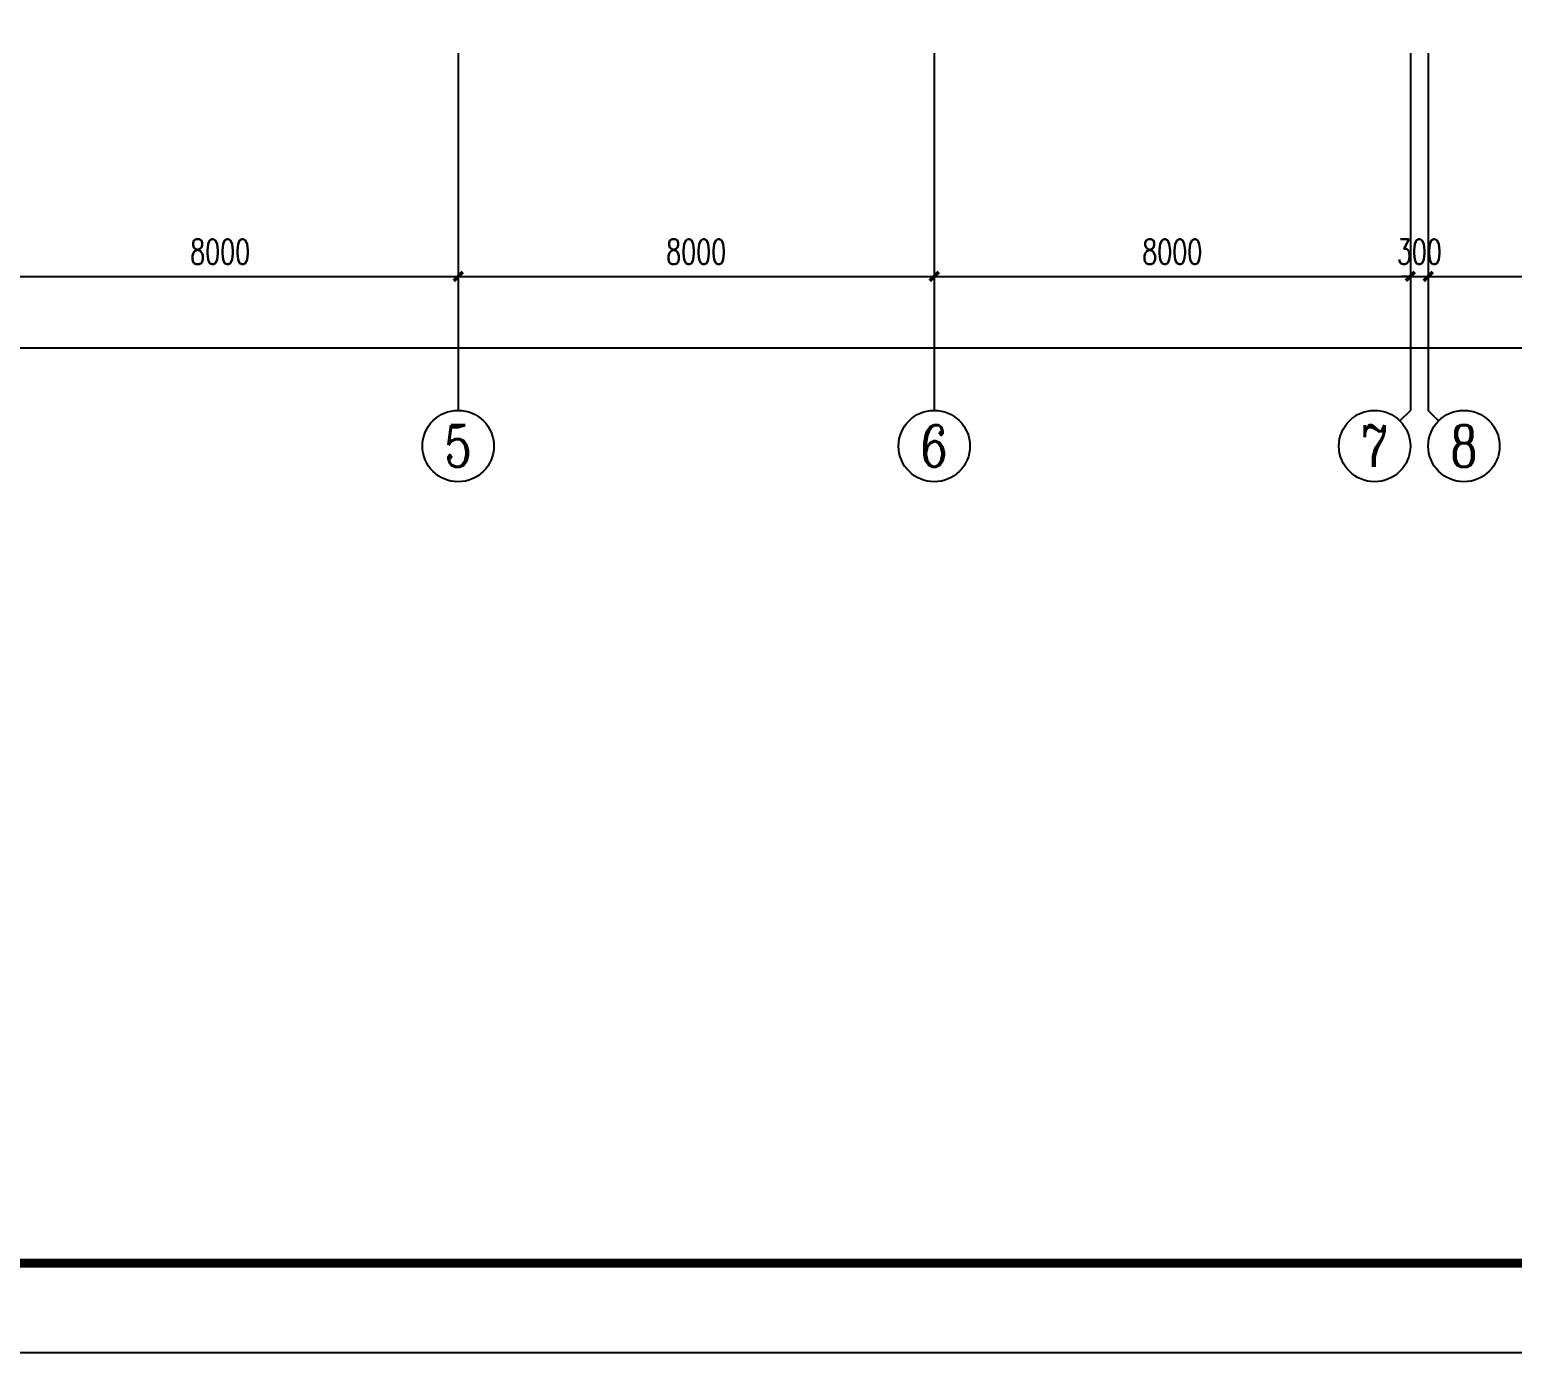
# Model space of a CAD drawing. Extents: x 1725663 to 4653551, y -550461 to 248782.
# Drawn here: x 2311243 to 2336157, y -410778 to -388559 of the extents above; entities that cross this region are included whole.
import ezdxf
from ezdxf.enums import TextEntityAlignment as Align

# ---------------------------------------------------------------- set-up
doc = ezdxf.new("R2010")
doc.units = 0
doc.header["$LTSCALE"] = 1000
for name, color, linetype in [('0-底图', 7, 'Continuous'), ('AXIS', 3, 'Continuous'), ('AXIS_TEXT', 7, 'Continuous'), ('BTTK', 7, 'Continuous'), ('PUB_TITLE', 4, 'Continuous')]:
    doc.layers.add(name, color=color, linetype=linetype)
doc.styles.add('_TCH_AXIS', font='COMPLEX', dxfattribs={"bigfont": 'GBCBIG'})
doc.styles.add('A_DIM_T3', font='SIMPLEX', dxfattribs={"width": 0.7, "bigfont": 'HZ'})
doc.styles.add('COMPLEX', font='COMPLEX')
doc.styles.add('HZ(TK)', font='geniso.shx', dxfattribs={"width": 0.9, "bigfont": 'hztxt.shx'})
doc.dimstyles.new('_TCH_ARCH&&150', dxfattribs={"dimtxt": 420, "dimasz": 150, "dimexe": 375, "dimexo": 450, "dimgap": 202.5, "dimtad": 1, "dimdec": 0, "dimzin": 0, "dimdsep": 46, "dimtxsty": 'A_DIM_T3', "dimblk": 'ARCHTICK', "dimcen": 0.09, "dimclrt": 7, "dimazin": 2, "dimtfac": 1, "dimtdec": 0, "dimtix": 1, "dimtmove": 2, "dimatfit": 3, "dimfxl": 150, "dimtolj": 1, "dimtzin": 0, "dimarcsym": 0})

# ---------------------------------------------------------------- blocks, each defined once
blk = doc.blocks.new('vhtemplate_2020年新竖式图框_A0')
at = {"layer": 'PUB_TITLE', "color": 7}
blk.add_lwpolyline([(0, 0), (1189, 0), (1189, 841), (0, 841)], close=True, dxfattribs=at)
at = {"layer": 'PUB_TITLE', "const_width": 1}
blk.add_lwpolyline([(25, 10), (1179, 10), (1179, 831), (25, 831)], close=True, dxfattribs=at)
at = {"layer": 'BTTK', "color": 4, "style": 'HZ(TK)', "width": 0.9}
for tag, p in [('合作单位', (1144, 743.5)), ('建设单位', (1144, 209.5)), ('工程名称', (1144, 176.5)), ('子项名称', (1154, 160)), ('图纸名称', (1144, 141))]:
    blk.add_attdef(tag, text='', height=3.5, dxfattribs=at).set_placement(p, align=Align.MIDDLE_CENTER)
for tag, p in [('注册证书号', (1156.5, 309.01)), ('注册印章号', (1156.5, 301.01)), ('设计号', (1154, 193)), ('图别', (1137.75, 34)), ('图号', (1170.25, 34)), ('版本号', (1137.75, 26)), ('日期', (1170.25, 26))]:
    blk.add_attdef(tag, text='', height=3.5, dxfattribs=at).set_placement(p, align=Align.MIDDLE)
blk = doc.blocks.new('_ArchTick')
at = {"color": 0, "linetype": 'ByBlock', "const_width": 0.4}
blk.add_lwpolyline([(-0.5, -0.5), (0.5, 0.5)], dxfattribs=at)
blk = doc.blocks.new('*D790')
at = {"layer": 'AXIS', "color": 0, "lineweight": -2, "transparency": 16777216}
for p, q in [((1497007, -308271), (1497007, -313146)), ((1604207, -308271), (1604207, -313146)), ((1497007, -312771), (1604207, -312771))]:
    blk.add_line(p, q, dxfattribs=at)
at = {"layer": 'Defpoints', "color": 0, "transparency": 16777216}
for p in [(1497007, -307821), (1604207, -307821), (1604207, -312771)]:
    blk.add_point(p, dxfattribs=at)
at = {"layer": 'AXIS', "color": 0, "lineweight": -2, "transparency": 16777216, "xscale": 150, "yscale": 150, "zscale": 150, "rotation": 180}
blk.add_blockref('_ArchTick', (1497007, -312771), dxfattribs=at)
at = {"layer": 'AXIS', "color": 0, "lineweight": -2, "transparency": 16777216, "xscale": 150, "yscale": 150, "zscale": 150}
blk.add_blockref('_ArchTick', (1604207, -312771), dxfattribs=at)
at = {"layer": 'AXIS', "color": 7, "transparency": 16777216, "insert": (1550607, -312358), "char_height": 420, "attachment_point": 5, "style": 'A_DIM_T3'}
blk.add_mtext('\\A1;107200', dxfattribs=at)
blk = doc.blocks.new('*D795')
at = {"layer": 'AXIS', "color": 0, "lineweight": -2, "transparency": 16777216}
for p, q in [((1521307, -308271), (1521307, -311946)), ((1529307, -308271), (1529307, -311946)), ((1521307, -311571), (1529307, -311571))]:
    blk.add_line(p, q, dxfattribs=at)
at = {"layer": 'Defpoints', "color": 0, "transparency": 16777216}
for p in [(1521307, -307821), (1529307, -307821), (1529307, -311571)]:
    blk.add_point(p, dxfattribs=at)
at = {"layer": 'AXIS', "color": 0, "lineweight": -2, "transparency": 16777216, "xscale": 150, "yscale": 150, "zscale": 150, "rotation": 180}
blk.add_blockref('_ArchTick', (1521307, -311571), dxfattribs=at)
at = {"layer": 'AXIS', "color": 0, "lineweight": -2, "transparency": 16777216, "xscale": 150, "yscale": 150, "zscale": 150}
blk.add_blockref('_ArchTick', (1529307, -311571), dxfattribs=at)
at = {"layer": 'AXIS', "color": 7, "transparency": 16777216, "insert": (1525307, -311158), "char_height": 420, "attachment_point": 5, "style": 'A_DIM_T3'}
blk.add_mtext('\\A1;8000', dxfattribs=at)
blk = doc.blocks.new('*D796')
at = {"layer": 'AXIS', "color": 0, "lineweight": -2, "transparency": 16777216}
for p, q in [((1529307, -308271), (1529307, -311946)), ((1537307, -308271), (1537307, -311946)), ((1529307, -311571), (1537307, -311571))]:
    blk.add_line(p, q, dxfattribs=at)
at = {"layer": 'Defpoints', "color": 0, "transparency": 16777216}
for p in [(1529307, -307821), (1537307, -307821), (1537307, -311571)]:
    blk.add_point(p, dxfattribs=at)
at = {"layer": 'AXIS', "color": 0, "lineweight": -2, "transparency": 16777216, "xscale": 150, "yscale": 150, "zscale": 150, "rotation": 180}
blk.add_blockref('_ArchTick', (1529307, -311571), dxfattribs=at)
at = {"layer": 'AXIS', "color": 0, "lineweight": -2, "transparency": 16777216, "xscale": 150, "yscale": 150, "zscale": 150}
blk.add_blockref('_ArchTick', (1537307, -311571), dxfattribs=at)
at = {"layer": 'AXIS', "color": 7, "transparency": 16777216, "insert": (1533307, -311158), "char_height": 420, "attachment_point": 5, "style": 'A_DIM_T3'}
blk.add_mtext('\\A1;8000', dxfattribs=at)
blk = doc.blocks.new('*D797')
at = {"layer": 'AXIS', "color": 0, "lineweight": -2, "transparency": 16777216}
for p, q in [((1537307, -308271), (1537307, -311946)), ((1545307, -308271), (1545307, -311946)), ((1537307, -311571), (1545307, -311571))]:
    blk.add_line(p, q, dxfattribs=at)
at = {"layer": 'Defpoints', "color": 0, "transparency": 16777216}
for p in [(1537307, -307821), (1545307, -307821), (1545307, -311571)]:
    blk.add_point(p, dxfattribs=at)
at = {"layer": 'AXIS', "color": 0, "lineweight": -2, "transparency": 16777216, "xscale": 150, "yscale": 150, "zscale": 150, "rotation": 180}
blk.add_blockref('_ArchTick', (1537307, -311571), dxfattribs=at)
at = {"layer": 'AXIS', "color": 0, "lineweight": -2, "transparency": 16777216, "xscale": 150, "yscale": 150, "zscale": 150}
blk.add_blockref('_ArchTick', (1545307, -311571), dxfattribs=at)
at = {"layer": 'AXIS', "color": 7, "transparency": 16777216, "insert": (1541307, -311158), "char_height": 420, "attachment_point": 5, "style": 'A_DIM_T3'}
blk.add_mtext('\\A1;8000', dxfattribs=at)
blk = doc.blocks.new('*D798')
at = {"layer": 'AXIS', "color": 0, "lineweight": -2, "transparency": 16777216}
for p, q in [((1545307, -308271), (1545307, -311946)), ((1545607, -308271), (1545607, -311946)), ((1545307, -311571), (1545157, -311571)), ((1545307, -311571), (1545607, -311571)), ((1545607, -311571), (1545757, -311571))]:
    blk.add_line(p, q, dxfattribs=at)
at = {"layer": 'Defpoints', "color": 0, "transparency": 16777216}
for p in [(1545307, -307821), (1545607, -307821), (1545607, -311571)]:
    blk.add_point(p, dxfattribs=at)
at = {"layer": 'AXIS', "color": 0, "lineweight": -2, "transparency": 16777216, "xscale": 150, "yscale": 150, "zscale": 150}
blk.add_blockref('_ArchTick', (1545307, -311571), dxfattribs=at)
at = {"layer": 'AXIS', "color": 0, "lineweight": -2, "transparency": 16777216, "xscale": 150, "yscale": 150, "zscale": 150, "rotation": 180}
blk.add_blockref('_ArchTick', (1545607, -311571), dxfattribs=at)
at = {"layer": 'AXIS', "color": 7, "transparency": 16777216, "insert": (1545457, -311158), "char_height": 420, "attachment_point": 5, "style": 'A_DIM_T3'}
blk.add_mtext('\\A1;300', dxfattribs=at)
blk = doc.blocks.new('*D799')
at = {"layer": 'AXIS', "color": 0, "lineweight": -2, "transparency": 16777216}
for p, q in [((1545607, -308271), (1545607, -311946)), ((1553307, -308271), (1553307, -311946)), ((1545607, -311571), (1553307, -311571))]:
    blk.add_line(p, q, dxfattribs=at)
at = {"layer": 'Defpoints', "color": 0, "transparency": 16777216}
for p in [(1545607, -307821), (1553307, -307821), (1553307, -311571)]:
    blk.add_point(p, dxfattribs=at)
at = {"layer": 'AXIS', "color": 0, "lineweight": -2, "transparency": 16777216, "xscale": 150, "yscale": 150, "zscale": 150, "rotation": 180}
blk.add_blockref('_ArchTick', (1545607, -311571), dxfattribs=at)
at = {"layer": 'AXIS', "color": 0, "lineweight": -2, "transparency": 16777216, "xscale": 150, "yscale": 150, "zscale": 150}
blk.add_blockref('_ArchTick', (1553307, -311571), dxfattribs=at)
at = {"layer": 'AXIS', "color": 7, "transparency": 16777216, "insert": (1549457, -311158), "char_height": 420, "attachment_point": 5, "style": 'A_DIM_T3'}
blk.add_mtext('\\A1;7700', dxfattribs=at)
blk = doc.blocks.new('_AXISO')
blk.add_circle((0, 0), 0.5)
at = {"layer": 'AXIS_TEXT', "style": 'COMPLEX', "width": 1.041667}
blk.add_attdef('A', text='', height=0.56, dxfattribs=at).set_placement((-0.25, -0.28), (0.25, -0.28), align=Align.FIT)
blk = doc.blocks.new('ugjhk')
at = {"layer": 'AXIS'}
for p, q in [((1529307, -307820.8), (1529307, -313820.8)), ((1537307, -307820.8), (1537307, -313820.8)), ((1545307, -307820.8), (1545307, -313820.8)), ((1545607, -307820.8), (1545607, -313820.8)), ((1545131.3, -313996.5), (1545307, -313820.8)), ((1545782.7, -313996.5), (1545607, -313820.8))]:
    blk.add_line(p, q, dxfattribs=at)
ref = blk.add_blockref('_AXISO', (1529307, -314420.8), dxfattribs=dict(at, xscale=1200, yscale=1200, zscale=1200))
ref.add_attrib('A', '5', dxfattribs={"layer": 'AXIS_TEXT', "height": 698.9, "style": '_TCH_AXIS'}).set_placement((1529074, -314770.3), (1529540, -314770.3), align=Align.FIT)
ref = blk.add_blockref('_AXISO', (1537307, -314420.8), dxfattribs=dict(at, xscale=1200, yscale=1200, zscale=1200))
ref.add_attrib('A', '6', dxfattribs={"layer": 'AXIS_TEXT', "height": 698.9, "style": '_TCH_AXIS'}).set_placement((1537074, -314770.3), (1537540, -314770.3), align=Align.FIT)
ref = blk.add_blockref('_AXISO', (1544707, -314420.8), dxfattribs=dict(at, xscale=1200, yscale=1200, zscale=1200))
ref.add_attrib('A', '7', dxfattribs={"layer": 'AXIS_TEXT', "height": 698.9, "style": '_TCH_AXIS'}).set_placement((1544474, -314770.3), (1544940, -314770.3), align=Align.FIT)
ref = blk.add_blockref('_AXISO', (1546207, -314420.8), dxfattribs=dict(at, xscale=1200, yscale=1200, zscale=1200))
ref.add_attrib('A', '8', dxfattribs={"layer": 'AXIS_TEXT', "height": 698.9, "style": '_TCH_AXIS'}).set_placement((1545974, -314770.3), (1546440, -314770.3), align=Align.FIT)
for p1, p2, distance, picture, middle in [((1497007, -307820.8), (1604207, -307820.8), -4950, '*D790', (1550607, -312358.3)), ((1521307, -307820.8), (1529307, -307820.8), -3750, '*D795', (1525307, -311158.3)), ((1529307, -307820.8), (1537307, -307820.8), -3750, '*D796', (1533307, -311158.3)), ((1537307, -307820.8), (1545307, -307820.8), -3750, '*D797', (1541307, -311158.3)), ((1545307, -307820.8), (1545607, -307820.8), -3750, '*D798', (1545457, -311158.3)), ((1545607, -307820.8), (1553307, -307820.8), -3750, '*D799', (1549457, -311158.3))]:
    dim = blk.add_aligned_dim(p1=p1, p2=p2, distance=distance, dimstyle='_TCH_ARCH&&150', dxfattribs=at)
    dim.commit()
    dim.dimension.update_dxf_attribs({"geometry": picture, "text_midpoint": middle})

msp = doc.modelspace()

# ---------------------------------------------------------------- block references
at = {"layer": '0-底图', "xscale": 150, "yscale": 150, "zscale": 150}
msp.add_blockref('vhtemplate_2020年新竖式图框_A0', (2257784, -410778), dxfattribs=at)
at = {"layer": '0-底图'}
msp.add_blockref('ugjhk', (789136, -81133), dxfattribs=at)

doc.saveas('drawing.dxf')
